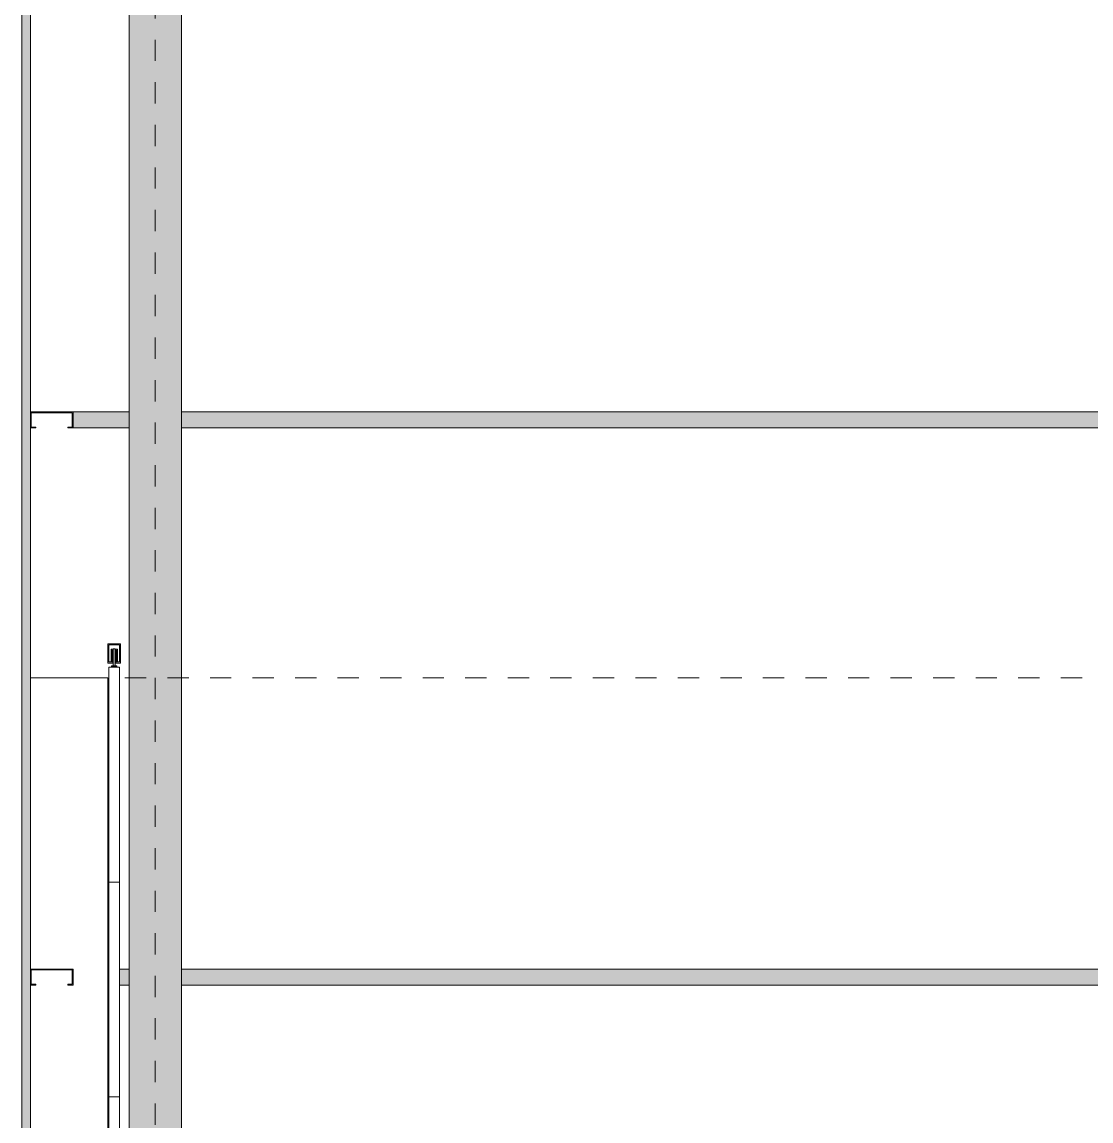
# Model space of a CAD drawing. Header units: metres. Extents: x -5 to 264, y -2 to 18.
# Drawn here: x -0.63 to 4.4, y 2.92 to 8.08 of the extents above; entities that cross this region are included whole.
import ezdxf

# ---------------------------------------------------------------- set-up
doc = ezdxf.new("R2010")
doc.units = ezdxf.units.M
doc.linetypes.add('Center', pattern=[0.03, 0.012, -0.006, 0.006, -0.006])
doc.linetypes.add('Grid Line', pattern=[0.022225, 0.0127, -0.003175, 0.003175, -0.003175])
for name, color, linetype, lineweight in [('A-DOOR', 7, 'Continuous', 9), ('A-GENM', 7, 'Continuous', 5), ('A-GLAZ-CWMG', 7, 'Continuous', 5), ('A-GLAZ-CWMG-3', 7, 'Continuous', 15), ('A-WALL', 7, 'Continuous', 9), ('A-WALL-1', 7, 'Continuous', 20)]:
    doc.layers.add(name, color=color, linetype=linetype, lineweight=lineweight)
for name, color, linetype, lineweight, true_color in [('A-DOOR-1', 7, 'Continuous', 9, 0xf2f2f2), ('A-DOOR-3', 9, 'Continuous', 5, 0x808080), ('A-FLOR-LEVL-2', 7, 'Center', 5, 0x0080c0), ('A-GENM-2', 7, 'Continuous', 5, 0xe9e9e9), ('A-GLAZ-CWMG-1', 7, 'Continuous', 5, 0xe9e9e9), ('A-GLAZ-CWMG-4', 7, 'Continuous', 5, 0xaeaeae), ('A-WALL-PATT-4', 9, 'Continuous', 9, 0x808080), ('A-WALL-PATT-7', 7, 'Continuous', 5, 0x5f5f5f), ('S-GRID-3', 9, 'Grid Line', 5, 0x808080)]:
    doc.layers.add(name, color=color, linetype=linetype, lineweight=lineweight, true_color=true_color)

# ---------------------------------------------------------------- blocks, each defined once
blk = doc.blocks.new('PILAR redondo 2 - PILAR redondo 12-4759631-CORTE A_A')
at = {"layer": 'A-GENM-2'}
blk.add_hatch(color=256, dxfattribs=at).paths.add_polyline_path([(-0.1065, 0.055), (0.123, 0.055), (0.123, 6.4312), (0.123, 11.728), (-0.123, 11.728), (-0.123, 0.055), (-0.1188, 0.055)])
at = {"layer": 'A-GENM'}
for p, q in [((-0.123, 11.728), (-0.123, 0.055)), ((0.123, 0.055), (0.123, 11.728))]:
    blk.add_line(p, q, dxfattribs=at)
blk = doc.blocks.new('_DOR-___-PortaCorrer - PF00_2-570X500-4467571-CORTE A_A')
at = {"layer": 'A-DOOR-1'}
for points in [[(-0.168, 5.07), (-0.163, 5.07), (-0.163, 5.16), (-0.223, 5.16), (-0.223, 5.07), (-0.2, 5.07), (-0.2, 5.075), (-0.218, 5.075), (-0.218, 5.155), (-0.168, 5.155), (-0.168, 5.075), (-0.186, 5.075), (-0.186, 5.07)], [(-0.188, 5.057), (-0.188, 5.137), (-0.198, 5.137), (-0.198, 5.057)], [(-0.1805, 5.05), (-0.1805, 5.057), (-0.2055, 5.057), (-0.2055, 5.05)]]:
    blk.add_hatch(color=256, dxfattribs=at).paths.add_polyline_path(points)
h = blk.add_hatch(color=256, dxfattribs=at)
h.paths.add_polyline_path([(-0.208, 5.1306), (-0.2, 5.1328), (-0.208, 5.1334)])
h.paths.add_polyline_path([(-0.208, 5.075), (-0.2, 5.075), (-0.2, 5.1306), (-0.208, 5.1306), (-0.208, 5.0803)])
h = blk.add_hatch(color=256, dxfattribs=at)
h.paths.add_polyline_path([(-0.186, 5.1306), (-0.178, 5.1328), (-0.186, 5.1334)])
h.paths.add_polyline_path([(-0.186, 5.075), (-0.178, 5.075), (-0.178, 5.1306), (-0.186, 5.1306), (-0.186, 5.0803)])
at = {"layer": 'A-DOOR-3'}
h = blk.add_hatch(dxfattribs=at)
h.set_pattern_fill('FP_22', color=256, style=0, pattern_type=2)
h.set_pattern_definition([(180, (-0.318, 0), (1e-16, 1.01), []), (90, (-0.318, 0), (1.2, -7e-17), [])])
h.paths.add_polyline_path([(-0.218, 0), (-0.19, 0), (-0.19, 0.03), (-0.168, 0.03), (-0.168, 5.05), (-0.218, 5.05), (-0.218, 0.0658)])
at = {"layer": 'A-DOOR'}
for p, q in [((-0.163, 5.16), (-0.223, 5.16)), ((-0.223, 5.16), (-0.223, 5.07)), ((-0.218, 5.075), (-0.218, 5.155)), ((-0.218, 5.155), (-0.168, 5.155)), ((-0.2, 5.135), (-0.208, 5.135)), ((-0.208, 5.135), (-0.208, 5.0748)), ((-0.2, 5.135), (-0.208, 5.135)), ((-0.2, 5.135), (-0.208, 5.135)), ((-0.2, 5.0748), (-0.2, 5.135)), ((-0.2, 5.1306), (-0.2, 5.135)), ((-0.2, 5.1306), (-0.2, 5.135)), ((-0.2, 5.1306), (-0.2, 5.135)), ((-0.2, 5.1306), (-0.2, 5.135)), ((-0.2, 5.1306), (-0.2, 5.135)), ((-0.188, 5.137), (-0.198, 5.137)), ((-0.198, 5.137), (-0.198, 5.057)), ((-0.188, 5.057), (-0.188, 5.137)), ((-0.178, 5.135), (-0.186, 5.135)), ((-0.186, 5.135), (-0.186, 5.0748)), ((-0.178, 5.135), (-0.186, 5.135)), ((-0.178, 5.135), (-0.186, 5.135)), ((-0.178, 5.0748), (-0.178, 5.135)), ((-0.178, 5.1306), (-0.178, 5.135)), ((-0.178, 5.1306), (-0.178, 5.135)), ((-0.178, 5.1306), (-0.178, 5.135)), ((-0.178, 5.1306), (-0.178, 5.135)), ((-0.178, 5.1306), (-0.178, 5.135)), ((-0.168, 5.155), (-0.168, 5.075)), ((-0.163, 5.07), (-0.163, 5.16)), ((-0.223, 5.07), (-0.2, 5.07)), ((-0.2, 5.075), (-0.218, 5.075)), ((-0.2, 5.07), (-0.2, 5.075)), ((-0.168, 5.075), (-0.186, 5.075)), ((-0.186, 5.075), (-0.186, 5.07)), ((-0.186, 5.07), (-0.163, 5.07)), ((-0.218, 0), (-0.218, 5.05)), ((-0.168, 5.05), (-0.218, 5.05)), ((-0.1805, 5.057), (-0.2055, 5.057)), ((-0.2055, 5.057), (-0.2055, 5.05)), ((-0.1805, 5.05), (-0.1805, 5.057)), ((-0.168, 5.05), (-0.168, 0.03))]:
    blk.add_line(p, q, dxfattribs=at)
blk = doc.blocks.new('Rectangular Mullion - Perfil C 200 RETO-4760730-CORTE A_A')
at = {"layer": 'A-GLAZ-CWMG-1'}
h = blk.add_hatch(color=256, dxfattribs=at)
h.paths.add_polyline_path([(5.877, 3.5563), (5.877, 3.6313), (0.123, 3.6313), (0.123, 3.5563), (5.7775, 3.5563)])
h.paths.add_polyline_path([(-0.223, 3.5563), (-0.218, 3.5563), (-0.218, 3.6313), (-0.223, 3.6313)])
h.paths.add_polyline_path([(-0.1554, 3.5563), (-0.123, 3.5563), (-0.123, 3.6313), (-0.168, 3.6313), (-0.168, 3.5563)])
at = {"layer": 'A-GLAZ-CWMG'}
for p, q in [((-0.218, 3.6313), (-0.223, 3.6313)), ((-0.123, 3.6313), (-0.168, 3.6313)), ((5.877, 3.6313), (0.123, 3.6313)), ((-0.218, 3.5563), (-0.223, 3.5563)), ((-0.123, 3.5563), (-0.168, 3.5563)), ((5.877, 3.5563), (0.123, 3.5563))]:
    blk.add_line(p, q, dxfattribs=at)
blk = doc.blocks.new('Rectangular Mullion - Perfil C 200 RETO-4760731-CORTE A_A')
at = {"layer": 'A-GLAZ-CWMG-1'}
h = blk.add_hatch(color=256, dxfattribs=at)
h.paths.add_polyline_path([(8.1083, 6.1751), (11.877, 6.1751), (11.877, 6.2501), (6.123, 6.2501), (6.123, 6.1751), (7.6845, 6.1751)])
h.paths.add_polyline_path([(-0.3673, 6.1751), (-0.123, 6.1751), (-0.123, 6.2501), (-0.3866, 6.2501), (-0.3866, 6.1751)])
h.paths.add_polyline_path([(17.85, 6.1751), (17.85, 6.2501), (12.123, 6.2501), (12.123, 6.1751), (17.4314, 6.1751)])
h.paths.add_polyline_path([(0.123, 6.1751), (5.877, 6.1751), (5.877, 6.2501), (0.123, 6.2501), (0.123, 6.2383)])
at = {"layer": 'A-GLAZ-CWMG'}
for p, q in [((-0.123, 6.2501), (-0.3866, 6.2501)), ((5.877, 6.2501), (0.123, 6.2501)), ((-0.123, 6.1751), (-0.3866, 6.1751)), ((5.877, 6.1751), (0.123, 6.1751))]:
    blk.add_line(p, q, dxfattribs=at)
blk = doc.blocks.new('Rectangular Mullion - Perfil C 200 RETO-4761357-CORTE A_A')
at = {"layer": 'A-GLAZ-CWMG-4'}
blk.add_hatch(color=256, dxfattribs=at).paths.add_polyline_path([(-0.4116, 3.5563), (-0.3866, 3.5563), (-0.3866, 3.6313), (-0.5866, 3.6313), (-0.5866, 3.5563), (-0.5616, 3.5563), (-0.5616, 3.5598), (-0.5831, 3.5598), (-0.5831, 3.6278), (-0.3901, 3.6278), (-0.3901, 3.5598), (-0.4116, 3.5598)])
at = {"layer": 'A-GLAZ-CWMG-3'}
for p, q in [((-0.5866, 3.6313), (-0.5866, 3.5563)), ((-0.3866, 3.6313), (-0.5866, 3.6313)), ((-0.5831, 3.5598), (-0.5831, 3.6278)), ((-0.5831, 3.6278), (-0.3901, 3.6278)), ((-0.3901, 3.6278), (-0.3901, 3.5598)), ((-0.3866, 3.5563), (-0.3866, 3.6313)), ((-0.5866, 3.5563), (-0.5616, 3.5563)), ((-0.5616, 3.5598), (-0.5831, 3.5598)), ((-0.5616, 3.5563), (-0.5616, 3.5598)), ((-0.3901, 3.5598), (-0.4116, 3.5598)), ((-0.4116, 3.5598), (-0.4116, 3.5563)), ((-0.4116, 3.5563), (-0.3866, 3.5563))]:
    blk.add_line(p, q, dxfattribs=at)
blk = doc.blocks.new('Rectangular Mullion - Perfil C 200 RETO-4782618-CORTE A_A')
at = {"layer": 'A-GLAZ-CWMG-4'}
blk.add_hatch(color=256, dxfattribs=at).paths.add_polyline_path([(-0.4116, 6.1751), (-0.3866, 6.1751), (-0.3866, 6.2501), (-0.5866, 6.2501), (-0.5866, 6.1751), (-0.5616, 6.1751), (-0.5616, 6.1786), (-0.5831, 6.1786), (-0.5831, 6.2466), (-0.3901, 6.2466), (-0.3901, 6.1786), (-0.4116, 6.1786)])
at = {"layer": 'A-GLAZ-CWMG-3'}
for p, q in [((-0.5866, 6.2501), (-0.5866, 6.1751)), ((-0.3866, 6.2501), (-0.5866, 6.2501)), ((-0.5831, 6.1786), (-0.5831, 6.2466)), ((-0.5831, 6.2466), (-0.3901, 6.2466)), ((-0.3901, 6.2466), (-0.3901, 6.1786)), ((-0.3866, 6.1751), (-0.3866, 6.2501)), ((-0.5866, 6.1751), (-0.5616, 6.1751)), ((-0.5616, 6.1786), (-0.5831, 6.1786)), ((-0.5616, 6.1751), (-0.5616, 6.1786)), ((-0.3901, 6.1786), (-0.4116, 6.1786)), ((-0.4116, 6.1786), (-0.4116, 6.1751)), ((-0.4116, 6.1751), (-0.3866, 6.1751))]:
    blk.add_line(p, q, dxfattribs=at)

msp = doc.modelspace()

# ---------------------------------------------------------------- hatches: boundary and pattern name
at = {"layer": 'A-WALL-PATT-4'}
msp.add_hatch(color=256, dxfattribs=at).paths.add_polyline_path([(-0.6266, 0.85), (-0.5866, 0.85), (-0.5866, 14.1134), (-0.6266, 14.1134), (-0.6266, 1.2232)])
at = {"layer": 'A-WALL-PATT-7'}
h = msp.add_hatch(dxfattribs=at)
h.set_pattern_fill('FP_40', color=256, style=0, pattern_type=2)
h.set_pattern_definition([(90, (-0.6066, 0), (-1.2, 7e-17), [])])
h.paths.add_polyline_path([(-0.413, 0.85), (-0.4116, 0.95), (-0.343, 0.95), (-0.343, 0.85), (-0.223, 0.85), (-0.223, 5), (-0.5866, 5), (-0.5866, 3.6313), (-0.3866, 3.6313), (-0.3866, 3.5563), (-0.4116, 3.5563), (-0.4116, 3.5598), (-0.3901, 3.5598), (-0.3901, 3.6278), (-0.5831, 3.6278), (-0.5831, 3.5598), (-0.5616, 3.5598), (-0.5616, 3.5563), (-0.5866, 3.5563), (-0.5866, 1.05), (-0.3866, 1.05), (-0.3866, 0.975), (-0.4116, 0.975), (-0.4116, 0.9785), (-0.3901, 0.9785), (-0.3901, 1.0465), (-0.5831, 1.0465), (-0.5831, 0.9785), (-0.5616, 0.9785), (-0.5616, 0.975), (-0.5866, 0.975), (-0.5866, 0.85), (-0.5792, 0.85)])

# ---------------------------------------------------------------- linework, layer by layer
at = {"layer": 'A-FLOR-LEVL-2'}
msp.add_line((-0.5424, 5), (104.3449, 5), dxfattribs=at)
at = {"layer": 'A-WALL'}
for p, q in [((-0.223, 5), (-0.5866, 5)), ((-0.223, 0.85), (-0.223, 5))]:
    msp.add_line(p, q, dxfattribs=at)
at = {"layer": 'A-WALL-1'}
for p, q in [((-0.6266, 14.1134), (-0.6266, 0.85)), ((-0.5866, 0.85), (-0.5866, 13.5978))]:
    msp.add_line(p, q, dxfattribs=at)
at = {"layer": 'S-GRID-3'}
msp.add_line((0, 0.1), (0, 17.0155), dxfattribs=at)

# ---------------------------------------------------------------- block references
at = {"layer": 'A-DOOR'}
msp.add_blockref('_DOR-___-PortaCorrer - PF00_2-570X500-4467571-CORTE A_A', (0, 0), dxfattribs=at)
at = {"layer": 'A-GENM'}
msp.add_blockref('PILAR redondo 2 - PILAR redondo 12-4759631-CORTE A_A', (0, 0), dxfattribs=at)
at = {"layer": 'A-GLAZ-CWMG'}
for name in ['Rectangular Mullion - Perfil C 200 RETO-4782618-CORTE A_A', 'Rectangular Mullion - Perfil C 200 RETO-4760731-CORTE A_A', 'Rectangular Mullion - Perfil C 200 RETO-4761357-CORTE A_A', 'Rectangular Mullion - Perfil C 200 RETO-4760730-CORTE A_A']:
    msp.add_blockref(name, (0, 0), dxfattribs=at)

doc.saveas('drawing.dxf')
